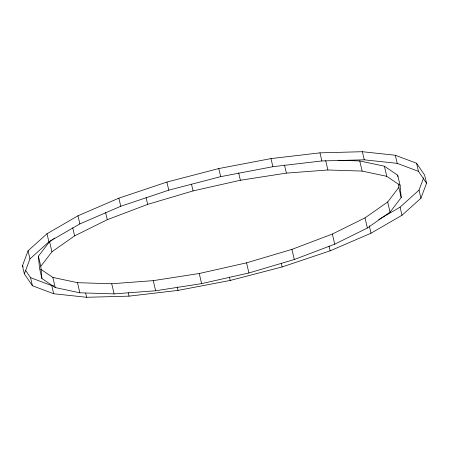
<?xml version="1.0" encoding="UTF-8"?>
<svg xmlns="http://www.w3.org/2000/svg" width="449" height="449" viewBox="0 0 449 449"><rect width="100%" height="100%" fill="white"/><g stroke="black" fill="none" stroke-linecap="round" stroke-linejoin="round"><path stroke-width="0.67" d="M22.45 265.769L28.068 250.789L47.005 233.749L77.974 215.801L118.862 198.166L166.888 182.053L218.775 168.56L270.983 158.598L319.963 152.851L362.371 151.711L395.316 155.259L416.56 163.245L424.647 175.132L426.55 183.231L420.932 198.211L401.995 215.251L371.026 233.199L330.138 250.834L282.112 266.947L230.225 280.44L178.017 290.402L129.037 296.149L86.629 297.289L53.684 293.741L32.44 285.755L24.353 273.868L22.45 265.769L23.219 266.897M24.353 273.868L29.965 258.893L48.902 241.848L79.871 223.899L120.764 206.271L168.785 190.157L220.672 176.659L272.885 166.697L321.86 160.95L364.274 159.816L397.219 163.357L418.462 171.35L426.55 183.231M378.659 219.578L400.098 207.152L419.035 190.107L423.671 177.737M338.097 160.265L359.761 160.955L384.383 166.197L397.713 175.228L400.087 185.353L401.21 197.56L390.052 212.108L367.377 228.008L334.724 244.177L294.32 259.511L248.92 272.964L201.618 283.628L155.635 290.761L114.108 293.893L79.866 292.799L55.238 287.556L41.914 278.526L39.54 268.401L38.412 256.194L49.57 241.646L52.404 239.654M41.914 278.526L40.786 266.319L51.944 251.771L74.624 235.871L107.277 219.701L147.682 204.368L193.081 190.909L240.383 180.251L286.367 173.118L327.893 169.986L362.135 171.08L386.757 176.322L400.087 185.353M40.696 269.187L52.864 277.431L77.492 282.674L111.734 283.762L153.261 280.636L199.244 273.497L246.546 262.839L291.945 249.386L332.35 234.052L365.003 217.883L387.678 201.983L398.835 187.435L398.527 184.045M53.538 238.862L54.671 238.065M25.531 270.292L30.538 277.65L51.781 285.643L53.841 285.861M416.56 163.245L418.462 171.35M419.035 190.107L420.932 198.211M395.316 155.259L397.219 163.357M398.835 187.435L401.21 197.56M400.098 207.152L401.995 215.251M384.383 166.197L386.757 176.322M387.678 201.983L390.052 212.108M362.371 151.711L364.274 159.816M359.761 160.955L362.135 171.08M369.286 225.774L371.026 233.199M365.003 217.883L367.377 228.008M325.677 160.534L327.893 169.986M319.963 152.851L321.86 160.95M332.35 234.052L334.724 244.177M329.027 246.108L330.138 250.834M284.464 165.013L286.367 173.118M270.983 158.598L272.885 166.697M291.945 249.386L294.32 259.511M281.321 263.569L282.112 266.947M238.644 172.826L240.383 180.251M246.546 262.839L248.92 272.964M218.775 168.56L220.672 176.659M229.433 277.067L230.225 280.44M191.499 184.163L193.081 190.909M199.244 273.497L201.618 283.628M166.888 182.053L168.785 190.157M177.226 287.029L178.017 290.402M146.099 197.616L147.682 204.368M153.261 280.636L155.635 290.761M118.862 198.166L120.764 206.271M128.246 292.77L129.037 296.149M105.537 212.276L107.277 219.701M111.734 283.762L114.108 293.893M77.974 215.801L79.871 223.899M72.727 227.766L74.624 235.871M85.68 293.236L86.629 297.289M77.492 282.674L79.866 292.799M49.57 241.646L51.944 251.771M47.005 233.749L48.902 241.848M52.864 277.431L55.238 287.556M51.781 285.643L53.684 293.741M38.412 256.194L40.786 266.319M28.068 250.789L29.965 258.893M30.538 277.65L32.44 285.755M397.713 175.228L397.836 176.586"/></g></svg>
